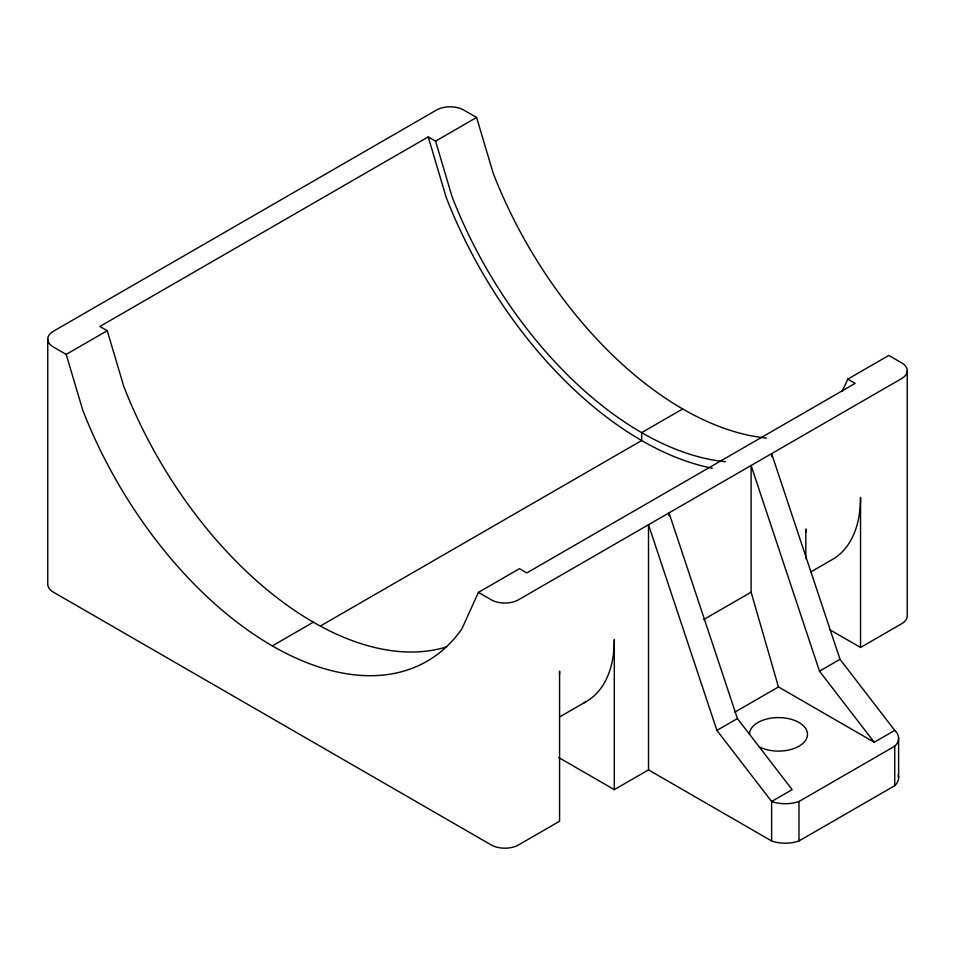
<?xml version="1.0" encoding="UTF-8"?>
<svg xmlns="http://www.w3.org/2000/svg" width="955" height="955" viewBox="0 0 955 955"><rect width="100%" height="100%" fill="white"/><g stroke="black" fill="none" stroke-linecap="round" stroke-linejoin="round"><path stroke-width="1.43" d="M558.747 757.566L614.304 789.642L614.304 639.564A135.431 78.191 60 0 1 583.696 702.94M614.304 789.642L648.505 769.885L648.505 524.725L716.907 730.396L771.628 801.484L771.628 840.973A26.107 15.077 0 0 0 798.977 840.973L894.74 785.69A26.107 15.077 0 0 0 898.166 775.03M771.628 456.621L771.628 453.649L840.018 659.32L894.74 730.396A26.107 15.077 0 0 1 894.74 746.201L894.74 785.69M798.977 840.973L798.977 801.484L894.74 746.201M805.817 558.711L805.817 528.998A135.431 78.191 60 0 1 805.781 531.995M898.607 777.788L898.607 738.299M842.25 391.323L847.765 379.135L855.107 383.373L526.778 572.928L519.436 568.691L478.407 592.387L461.85 628.951A309.551 178.716 60 0 1 82.739 410.077L66.193 354.401L53.42 347.023A19.351 11.174 0 0 1 53.42 331.23L436.459 110.076A19.351 11.174 0 0 1 463.82 110.076L476.593 117.453L493.15 173.13A309.551 178.716 60 0 0 766.459 438.07M725.418 461.754A309.551 178.716 60 0 1 452.109 196.826L435.564 141.149L428.222 136.911L99.893 326.467L107.235 330.705L123.78 386.381A309.551 178.716 60 0 0 446.582 646.893M66.193 354.401L107.235 330.705M435.564 141.149L476.593 117.453M272.294 645.89L313.336 622.194M682.706 408.943L641.664 432.639L641.664 440.542L321.059 625.632M847.765 379.135L888.807 355.439L901.58 362.816A19.351 11.174 0 0 1 901.58 378.61L518.541 599.764A19.351 11.174 0 0 1 491.18 599.764L478.407 592.387M703.644 619.58L751.108 592.184L751.108 465.491L819.497 671.162L874.219 742.25L894.74 730.396M559.535 716.99L586.251 701.567M810.867 571.89L832.497 559.403A135.431 78.191 60 0 0 860.539 497.4L860.539 647.466L829.537 629.572M734.861 712.132L778.468 686.955L874.219 742.25M716.907 730.396L737.427 718.554L669.025 512.883L669.025 515.867M819.497 671.162L840.018 659.32M860.539 647.466L901.58 623.77A19.351 11.174 0 0 0 907.25 615.88L907.25 370.719M648.505 769.885L771.628 840.973M737.427 718.554L792.137 789.63L771.628 801.484A26.107 15.077 0 0 0 798.977 801.484M428.222 136.911L446.176 197.351A319.221 184.303 60 0 0 712.263 468.225M751.108 592.184L778.468 686.955M47.75 339.12L47.75 584.281A19.351 11.174 0 0 0 53.42 592.184L491.18 844.924A19.351 11.174 0 0 0 518.541 844.924L559.582 821.228L559.582 671.162A135.431 78.191 60 0 1 559.546 674.158M749.448 734.347A29.02 16.76 0 0 1 785.488 718.088A29.02 16.76 0 0 1 804.086 742.214A29.02 16.76 0 0 1 759.046 746.798"/></g></svg>
